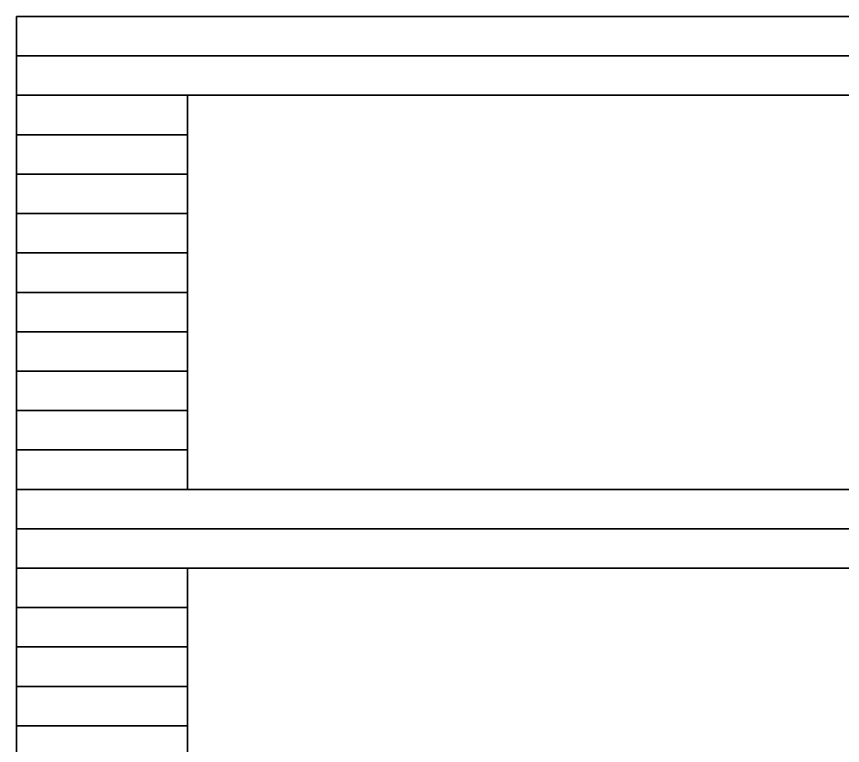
# Model space of a CAD drawing. Header units: centimetres. Extents: x -34 to 90, y -76 to 139.
# Drawn here: x 48.85 to 55.13, y -1.05 to 4.5 of the extents above; entities that cross this region are included whole.
import ezdxf

# ---------------------------------------------------------------- set-up
doc = ezdxf.new("R2010")
doc.units = ezdxf.units.CM
doc.header["$MEASUREMENT"] = 0
doc.layers.add('Layer 1', color=7, linetype='Continuous')

msp = doc.modelspace()

# ---------------------------------------------------------------- linework, layer by layer
at = {"layer": 'Layer 1', "color": 250, "lineweight": 35}
for points in [[(48.85, 4.19997), (90.15, 4.19997), (90.15, 4.49997), (48.85, 4.49997), (48.85, 4.19997)], [(48.85, 3.89997), (90.15, 3.89997), (90.15, 4.19997), (48.85, 4.19997), (48.85, 3.89997)], [(48.85, 3.59997), (50.15, 3.59997), (50.15, 3.89997), (48.85, 3.89997), (48.85, 3.59997)], [(48.85, 3.29997), (50.15, 3.29997), (50.15, 3.59997), (48.85, 3.59997), (48.85, 3.29997)], [(48.85, 2.99997), (50.15, 2.99997), (50.15, 3.29997), (48.85, 3.29997), (48.85, 2.99997)], [(48.85, 2.69997), (50.15, 2.69997), (50.15, 2.99997), (48.85, 2.99997), (48.85, 2.69997)], [(48.85, 2.39997), (50.15, 2.39997), (50.15, 2.69997), (48.85, 2.69997), (48.85, 2.39997)], [(48.85, 2.09997), (50.15, 2.09997), (50.15, 2.39997), (48.85, 2.39997), (48.85, 2.09997)], [(48.85, 1.79997), (50.15, 1.79997), (50.15, 2.09997), (48.85, 2.09997), (48.85, 1.79997)], [(48.85, 1.49997), (50.15, 1.49997), (50.15, 1.79997), (48.85, 1.79997), (48.85, 1.49997)], [(48.85, 1.19997), (50.15, 1.19997), (50.15, 1.49997), (48.85, 1.49997), (48.85, 1.19997)], [(48.85, 0.89997), (50.15, 0.89997), (50.15, 1.19997), (48.85, 1.19997), (48.85, 0.89997)], [(48.85, 0.59997), (90.15, 0.59997), (90.15, 0.89997), (48.85, 0.89997), (48.85, 0.59997)], [(48.85, 0.29997), (90.15, 0.29997), (90.15, 0.59997), (48.85, 0.59997), (48.85, 0.29997)], [(48.85, -0.00003), (50.15, -0.00003), (50.15, 0.29997), (48.85, 0.29997), (48.85, -0.00003)], [(48.85, -0.30003), (50.15, -0.30003), (50.15, -0.00003), (48.85, -0.00003), (48.85, -0.30003)], [(48.85, -0.60003), (50.15, -0.60003), (50.15, -0.30003), (48.85, -0.30003), (48.85, -0.60003)], [(48.85, -0.90003), (50.15, -0.90003), (50.15, -0.60003), (48.85, -0.60003), (48.85, -0.90003)], [(48.85, -1.20003), (50.15, -1.20003), (50.15, -0.90003), (48.85, -0.90003), (48.85, -1.20003)]]:
    msp.add_lwpolyline(points, close=True, dxfattribs=at)

doc.saveas('drawing.dxf')
